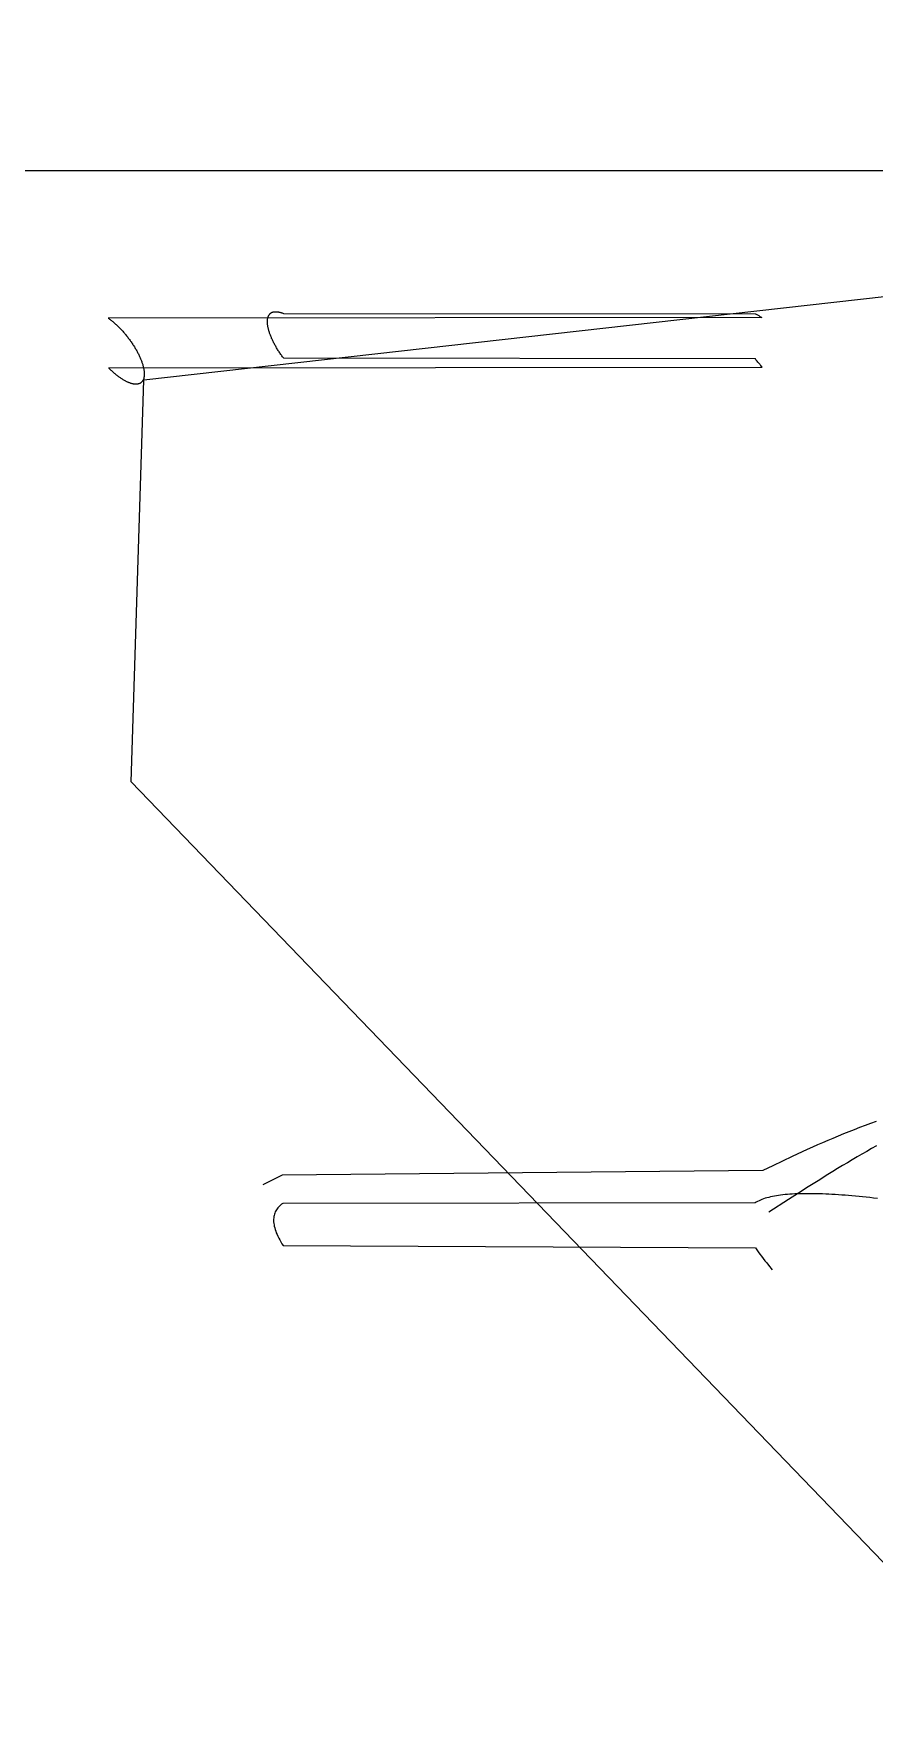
# Model space of a CAD drawing. Extents: x -74236 to 286982, y -14633 to 132816.
# Drawn here: x 119797.5 to 119975.9, y 103920.7 to 104278.8 of the extents above; entities that cross this region are included whole.
import ezdxf

# ---------------------------------------------------------------- set-up
doc = ezdxf.new("R2010")
doc.units = 0
doc.header["$LTSCALE"] = 10
doc.header["$MEASUREMENT"] = 0
doc.layers.add('1活动家具', color=4, linetype='Continuous')
doc.layers.add('8强弱电布置', color=3, linetype='Continuous')
doc.styles.add('ROMANS', font='romans.shx', dxfattribs={"width": 0.7, "bigfont": 'hzdxf.shx'})
doc.dimstyles.new('TZ1-1', dxfattribs={"dimscale": 60, "dimtxt": 1.5, "dimasz": 1.5, "dimexe": 2, "dimexo": 1, "dimgap": 1, "dimtad": 1, "dimdec": 0, "dimrnd": 0.7, "dimzin": 0, "dimdsep": 46, "dimtxsty": 'ROMANS', "dimblk": 'ARCHTICK', "dimcen": 0, "dimdle": 2, "dimclrd": 250, "dimclre": 9, "dimclrt": 1, "dimadec": 0, "dimazin": 0, "dimtfac": 1, "dimtdec": 0, "dimtix": 1, "dimtmove": 2, "dimatfit": 3, "dimldrblk": 'DOT', "dimfxl": 1, "dimtolj": 1, "dimtzin": 0, "dimarcsym": 0})

# ---------------------------------------------------------------- blocks, each defined once
blk = doc.blocks.new('_Dot')
at = {"color": 0, "linetype": 'ByBlock', "lineweight": -2}
blk.add_line((-0.5, 0), (-1, 0), dxfattribs=at)
at = {"color": 0, "linetype": 'ByBlock', "const_width": 0.5}
blk.add_lwpolyline([(-0.25, 0, 1), (0.25, 0, 1)], format="xyb", close=True, dxfattribs=at)
blk = doc.blocks.new('fdgfsz')
at = {"layer": '1活动家具', "color": 8}
for p, q in [((143432.57, 88202.83), (144932.23, 88202.83)), ((144430.84, 88180.01), (144238.06, 88158.28)), ((144369.22, 88171.57), (144230.48, 88171.47)), ((144230.48, 88171.47), (144230.62, 88171.37)), ((144230.62, 88171.37), (144230.76, 88171.27)), ((144230.76, 88171.27), (144230.9, 88171.17)), ((144230.9, 88171.17), (144231.04, 88171.06)), ((144231.04, 88171.06), (144231.18, 88170.95)), ((144231.18, 88170.95), (144231.32, 88170.83)), ((144231.32, 88170.83), (144231.46, 88170.72)), ((144231.46, 88170.72), (144231.6, 88170.6)), ((144231.6, 88170.6), (144231.74, 88170.48)), ((144231.74, 88170.48), (144231.88, 88170.35)), ((144231.88, 88170.35), (144232.03, 88170.22)), ((144232.03, 88170.22), (144232.17, 88170.09)), ((144232.17, 88170.09), (144232.31, 88169.96)), ((144232.31, 88169.96), (144232.45, 88169.83)), ((144264.26, 88170.9), (144264.27, 88171.01)), ((144264.26, 88170.78), (144264.26, 88170.9)), ((144264.26, 88170.67), (144264.26, 88170.78)), ((144264.26, 88170.55), (144264.26, 88170.67)), ((144264.27, 88170.42), (144264.26, 88170.55)), ((144264.27, 88171.01), (144264.28, 88171.12)), ((144264.27, 88170.3), (144264.27, 88170.42)), ((144264.29, 88170.17), (144264.27, 88170.3)), ((144264.28, 88171.12), (144264.29, 88171.23)), ((144264.29, 88171.23), (144264.31, 88171.33)), ((144264.3, 88170.04), (144264.29, 88170.17)), ((144264.32, 88169.9), (144264.3, 88170.04)), ((144264.31, 88171.33), (144264.33, 88171.43)), ((144264.33, 88171.43), (144264.35, 88171.53)), ((144264.35, 88171.53), (144264.38, 88171.62)), ((144264.38, 88171.62), (144264.41, 88171.71)), ((144264.41, 88171.71), (144264.44, 88171.8)), ((144264.44, 88171.8), (144264.47, 88171.88)), ((144264.47, 88171.88), (144264.51, 88171.97)), ((144264.51, 88171.97), (144264.55, 88172.04)), ((144264.55, 88172.04), (144264.59, 88172.12)), ((144264.59, 88172.12), (144264.64, 88172.19)), ((144264.64, 88172.19), (144264.69, 88172.26)), ((144264.69, 88172.26), (144264.74, 88172.32)), ((144264.74, 88172.32), (144264.8, 88172.38)), ((144264.8, 88172.38), (144264.86, 88172.44)), ((144264.86, 88172.44), (144264.92, 88172.49)), ((144264.92, 88172.49), (144264.98, 88172.54)), ((144264.98, 88172.54), (144265.05, 88172.58)), ((144265.05, 88172.58), (144265.12, 88172.63)), ((144265.12, 88172.63), (144265.19, 88172.66)), ((144265.19, 88172.66), (144265.27, 88172.7)), ((144265.27, 88172.7), (144265.35, 88172.73)), ((144265.35, 88172.73), (144265.43, 88172.76)), ((144265.43, 88172.76), (144265.51, 88172.78)), ((144265.51, 88172.78), (144265.6, 88172.8)), ((144265.6, 88172.8), (144265.68, 88172.82)), ((144265.68, 88172.82), (144265.77, 88172.83)), ((144265.77, 88172.83), (144265.87, 88172.84)), ((144265.87, 88172.84), (144265.96, 88172.84)), ((144265.96, 88172.84), (144266.06, 88172.84)), ((144266.06, 88172.84), (144266.16, 88172.84)), ((144266.16, 88172.84), (144266.26, 88172.83)), ((144266.26, 88172.83), (144266.36, 88172.82)), ((144266.36, 88172.82), (144266.47, 88172.81)), ((144266.47, 88172.81), (144266.58, 88172.79)), ((144266.58, 88172.79), (144266.69, 88172.77)), ((144266.69, 88172.77), (144266.8, 88172.74)), ((144266.8, 88172.74), (144266.92, 88172.71)), ((144266.92, 88172.71), (144267.03, 88172.68)), ((144267.03, 88172.68), (144267.15, 88172.64)), ((144267.15, 88172.64), (144267.27, 88172.6)), ((144267.27, 88172.6), (144267.39, 88172.56)), ((144267.39, 88172.56), (144267.51, 88172.51)), ((144267.51, 88172.51), (144267.64, 88172.46)), ((144267.64, 88172.46), (144367.76, 88172.4)), ((144367.76, 88172.4), (144367.89, 88172.35)), ((144367.89, 88172.35), (144368.02, 88172.28)), ((144368.02, 88172.28), (144368.15, 88172.22)), ((144368.15, 88172.22), (144368.28, 88172.15)), ((144368.28, 88172.15), (144368.41, 88172.07)), ((144368.41, 88172.07), (144368.54, 88172)), ((144368.54, 88172), (144368.68, 88171.92)), ((144368.68, 88171.92), (144368.81, 88171.84)), ((144368.81, 88171.84), (144368.95, 88171.75)), ((144368.95, 88171.75), (144369.09, 88171.66)), ((144369.09, 88171.66), (144369.22, 88171.57)), ((144232.45, 88169.83), (144232.59, 88169.69)), ((144232.59, 88169.69), (144232.73, 88169.55)), ((144232.73, 88169.55), (144232.87, 88169.41)), ((144232.87, 88169.41), (144233.01, 88169.27)), ((144233.01, 88169.27), (144233.15, 88169.12)), ((144233.15, 88169.12), (144233.28, 88168.97)), ((144233.28, 88168.97), (144233.42, 88168.82)), ((144233.42, 88168.82), (144233.56, 88168.67)), ((144233.56, 88168.67), (144233.69, 88168.52)), ((144233.69, 88168.52), (144233.83, 88168.37)), ((144233.83, 88168.37), (144233.96, 88168.21)), ((144233.96, 88168.21), (144234.09, 88168.05)), ((144234.09, 88168.05), (144234.22, 88167.89)), ((144234.22, 88167.89), (144234.35, 88167.73)), ((144234.35, 88167.73), (144234.48, 88167.57)), ((144234.48, 88167.57), (144234.61, 88167.41)), ((144234.61, 88167.41), (144234.73, 88167.24)), ((144234.73, 88167.24), (144234.86, 88167.08)), ((144234.86, 88167.08), (144234.98, 88166.91)), ((144234.98, 88166.91), (144235.1, 88166.75)), ((144235.1, 88166.75), (144235.22, 88166.58)), ((144235.22, 88166.58), (144235.34, 88166.41)), ((144235.34, 88166.41), (144235.46, 88166.24)), ((144264.34, 88169.77), (144264.32, 88169.9)), ((144264.36, 88169.63), (144264.34, 88169.77)), ((144264.39, 88169.49), (144264.36, 88169.63)), ((144264.42, 88169.35), (144264.39, 88169.49)), ((144264.46, 88169.2), (144264.42, 88169.35)), ((144264.49, 88169.06), (144264.46, 88169.2)), ((144264.53, 88168.91), (144264.49, 88169.06)), ((144264.58, 88168.76), (144264.53, 88168.91)), ((144264.62, 88168.61), (144264.58, 88168.76)), ((144264.67, 88168.45), (144264.62, 88168.61)), ((144264.72, 88168.3), (144264.67, 88168.45)), ((144264.78, 88168.14), (144264.72, 88168.3)), ((144264.83, 88167.98), (144264.78, 88168.14)), ((144264.89, 88167.83), (144264.83, 88167.98)), ((144264.96, 88167.66), (144264.89, 88167.83)), ((144265.02, 88167.5), (144264.96, 88167.66)), ((144265.09, 88167.34), (144265.02, 88167.5)), ((144265.16, 88167.17), (144265.09, 88167.34)), ((144265.24, 88167.01), (144265.16, 88167.17)), ((144265.31, 88166.84), (144265.24, 88167.01)), ((144265.39, 88166.68), (144265.31, 88166.84)), ((144265.47, 88166.51), (144265.39, 88166.68)), ((144265.56, 88166.34), (144265.47, 88166.51)), ((144265.64, 88166.17), (144265.56, 88166.34)), ((144235.46, 88166.24), (144235.57, 88166.07)), ((144235.57, 88166.07), (144235.68, 88165.9)), ((144235.68, 88165.9), (144235.79, 88165.73)), ((144235.79, 88165.73), (144235.9, 88165.56)), ((144235.9, 88165.56), (144236.01, 88165.39)), ((144236.01, 88165.39), (144236.11, 88165.22)), ((144236.11, 88165.22), (144236.21, 88165.05)), ((144236.21, 88165.05), (144236.31, 88164.88)), ((144236.31, 88164.88), (144236.41, 88164.71)), ((144236.41, 88164.71), (144236.51, 88164.54)), ((144236.51, 88164.54), (144236.6, 88164.36)), ((144236.6, 88164.36), (144236.69, 88164.2)), ((144236.69, 88164.2), (144236.78, 88164.03)), ((144236.78, 88164.03), (144236.86, 88163.86)), ((144236.86, 88163.86), (144236.95, 88163.69)), ((144236.95, 88163.69), (144237.03, 88163.52)), ((144237.03, 88163.52), (144237.11, 88163.35)), ((144237.11, 88163.35), (144237.18, 88163.19)), ((144237.18, 88163.19), (144237.25, 88163.02)), ((144237.25, 88163.02), (144237.32, 88162.86)), ((144237.32, 88162.86), (144237.39, 88162.7)), ((144265.73, 88166), (144265.64, 88166.17)), ((144265.83, 88165.83), (144265.73, 88166)), ((144265.92, 88165.66), (144265.83, 88165.83)), ((144266.02, 88165.49), (144265.92, 88165.66)), ((144266.11, 88165.32), (144266.02, 88165.49)), ((144266.22, 88165.15), (144266.11, 88165.32)), ((144266.32, 88164.98), (144266.22, 88165.15)), ((144266.42, 88164.8), (144266.32, 88164.98)), ((144266.53, 88164.63), (144266.42, 88164.8)), ((144266.64, 88164.46), (144266.53, 88164.63)), ((144266.75, 88164.29), (144266.64, 88164.46)), ((144266.87, 88164.12), (144266.75, 88164.29)), ((144266.98, 88163.95), (144266.87, 88164.12)), ((144267.1, 88163.78), (144266.98, 88163.95)), ((144267.22, 88163.62), (144267.1, 88163.78)), ((144267.34, 88163.45), (144267.22, 88163.62)), ((144267.46, 88163.28), (144267.34, 88163.45)), ((144267.58, 88163.12), (144267.46, 88163.28)), ((144267.71, 88162.95), (144267.58, 88163.12)), ((144367.83, 88162.79), (144267.71, 88162.95)), ((144367.96, 88162.63), (144367.83, 88162.79)), ((144230.56, 88160.94), (144369.3, 88161.09)), ((144230.7, 88160.8), (144230.56, 88160.94)), ((144230.84, 88160.66), (144230.7, 88160.8)), ((144230.98, 88160.52), (144230.84, 88160.66)), ((144231.12, 88160.38), (144230.98, 88160.52)), ((144231.26, 88160.25), (144231.12, 88160.38)), ((144231.4, 88160.12), (144231.26, 88160.25)), ((144231.54, 88159.99), (144231.4, 88160.12)), ((144231.68, 88159.87), (144231.54, 88159.99)), ((144231.82, 88159.74), (144231.68, 88159.87)), ((144231.96, 88159.62), (144231.82, 88159.74)), ((144232.11, 88159.5), (144231.96, 88159.62)), ((144232.25, 88159.39), (144232.11, 88159.5)), ((144232.39, 88159.28), (144232.25, 88159.39)), ((144232.53, 88159.17), (144232.39, 88159.28)), ((144237.39, 88162.7), (144237.45, 88162.53)), ((144237.45, 88162.53), (144237.52, 88162.37)), ((144237.52, 88162.37), (144237.58, 88162.22)), ((144237.58, 88162.22), (144237.63, 88162.06)), ((144237.63, 88162.06), (144237.68, 88161.9)), ((144237.68, 88161.9), (144237.73, 88161.75)), ((144237.73, 88161.75), (144237.78, 88161.59)), ((144237.78, 88161.59), (144237.83, 88161.44)), ((144237.83, 88161.44), (144237.87, 88161.29)), ((144237.87, 88161.29), (144237.9, 88161.15)), ((144237.9, 88161.15), (144237.94, 88161)), ((144237.94, 88161), (144237.97, 88160.86)), ((144237.97, 88160.86), (144238, 88160.72)), ((144238, 88160.72), (144238.03, 88160.58)), ((144238.03, 88160.58), (144238.05, 88160.44)), ((144238.05, 88160.44), (144238.07, 88160.31)), ((144238.07, 88160.31), (144238.09, 88160.18)), ((144238.09, 88160.18), (144238.1, 88160.05)), ((144238.11, 88159.21), (144238.09, 88159.11)), ((144238.1, 88160.05), (144238.11, 88159.92)), ((144238.11, 88159.92), (144238.12, 88159.79)), ((144238.12, 88159.44), (144238.11, 88159.32)), ((144238.11, 88159.32), (144238.11, 88159.21)), ((144238.12, 88159.79), (144238.12, 88159.67)), ((144238.12, 88159.67), (144238.12, 88159.55)), ((144238.12, 88159.55), (144238.12, 88159.44)), ((144368.09, 88162.47), (144367.96, 88162.63)), ((144368.22, 88162.31), (144368.09, 88162.47)), ((144368.35, 88162.15), (144368.22, 88162.31)), ((144368.48, 88161.99), (144368.35, 88162.15)), ((144368.62, 88161.84), (144368.48, 88161.99)), ((144368.75, 88161.68), (144368.62, 88161.84)), ((144368.89, 88161.53), (144368.75, 88161.68)), ((144369.03, 88161.38), (144368.89, 88161.53)), ((144369.16, 88161.23), (144369.03, 88161.38)), ((144369.3, 88161.09), (144369.16, 88161.23)), ((144232.67, 88159.06), (144232.53, 88159.17)), ((144232.81, 88158.96), (144232.67, 88159.06)), ((144232.95, 88158.86), (144232.81, 88158.96)), ((144233.09, 88158.76), (144232.95, 88158.86)), ((144233.22, 88158.66), (144233.09, 88158.76)), ((144233.36, 88158.57), (144233.22, 88158.66)), ((144233.5, 88158.49), (144233.36, 88158.57)), ((144233.63, 88158.4), (144233.5, 88158.49)), ((144233.77, 88158.32), (144233.63, 88158.4)), ((144233.9, 88158.24), (144233.77, 88158.32)), ((144234.04, 88158.17), (144233.9, 88158.24)), ((144234.17, 88158.1), (144234.04, 88158.17)), ((144234.3, 88158.03), (144234.17, 88158.1)), ((144234.43, 88157.97), (144234.3, 88158.03)), ((144234.55, 88157.9), (144234.43, 88157.97)), ((144234.68, 88157.85), (144234.55, 88157.9)), ((144234.8, 88157.79), (144234.68, 88157.85)), ((144234.93, 88157.74), (144234.8, 88157.79)), ((144235.05, 88157.7), (144234.93, 88157.74)), ((144235.17, 88157.66), (144235.05, 88157.7)), ((144235.29, 88157.62), (144235.17, 88157.66)), ((144235.41, 88157.58), (144235.29, 88157.62)), ((144235.32, 88072.98), (144238.06, 88158.28)), ((144235.52, 88157.55), (144235.41, 88157.58)), ((144235.63, 88157.52), (144235.52, 88157.55)), ((144235.74, 88157.5), (144235.63, 88157.52)), ((144235.85, 88157.48), (144235.74, 88157.5)), ((144235.96, 88157.46), (144235.85, 88157.48)), ((144236.07, 88157.45), (144235.96, 88157.46)), ((144236.17, 88157.44), (144236.07, 88157.45)), ((144236.27, 88157.44), (144236.17, 88157.44)), ((144236.37, 88157.44), (144236.27, 88157.44)), ((144236.47, 88157.44), (144236.37, 88157.44)), ((144236.56, 88157.45), (144236.47, 88157.44)), ((144236.65, 88157.46), (144236.56, 88157.45)), ((144236.74, 88157.47), (144236.65, 88157.46)), ((144236.83, 88157.49), (144236.74, 88157.47)), ((144236.91, 88157.51), (144236.83, 88157.49)), ((144236.99, 88157.53), (144236.91, 88157.51)), ((144237.07, 88157.56), (144236.99, 88157.53)), ((144237.15, 88157.6), (144237.07, 88157.56)), ((144237.22, 88157.63), (144237.15, 88157.6)), ((144237.29, 88157.67), (144237.22, 88157.63)), ((144237.36, 88157.72), (144237.29, 88157.67)), ((144237.43, 88157.77), (144237.36, 88157.72)), ((144237.49, 88157.82), (144237.43, 88157.77)), ((144237.55, 88157.87), (144237.49, 88157.82)), ((144237.61, 88157.93), (144237.55, 88157.87)), ((144237.66, 88157.99), (144237.61, 88157.93)), ((144237.71, 88158.06), (144237.66, 88157.99)), ((144237.76, 88158.13), (144237.71, 88158.06)), ((144237.81, 88158.2), (144237.76, 88158.13)), ((144237.85, 88158.27), (144237.81, 88158.2)), ((144237.89, 88158.35), (144237.85, 88158.27)), ((144237.92, 88158.44), (144237.89, 88158.35)), ((144237.96, 88158.52), (144237.92, 88158.44)), ((144237.99, 88158.61), (144237.96, 88158.52)), ((144238.02, 88158.7), (144237.99, 88158.61)), ((144238.04, 88158.8), (144238.02, 88158.7)), ((144238.06, 88158.9), (144238.04, 88158.8)), ((144238.08, 88159), (144238.06, 88158.9)), ((144238.09, 88159.11), (144238.08, 88159)), ((144398.64, 87903.45), (144235.32, 88072.98)), ((144368.04, 87983.77), (144367.77, 87983.61)), ((144368.32, 87983.91), (144368.04, 87983.77)), ((144368.61, 87984.05), (144368.32, 87983.91)), ((144368.92, 87984.19), (144368.61, 87984.05)), ((144369.24, 87984.31), (144368.92, 87984.19)), ((144369.58, 87984.43), (144369.24, 87984.31)), ((144369.93, 87984.55), (144369.58, 87984.43)), ((144370.29, 87984.65), (144369.93, 87984.55)), ((144370.67, 87984.75), (144370.29, 87984.65)), ((144371.06, 87984.85), (144370.67, 87984.75)), ((144371.46, 87984.93), (144371.06, 87984.85)), ((144371.87, 87985.02), (144371.46, 87984.93)), ((144372.3, 87985.09), (144371.87, 87985.02)), ((144372.75, 87985.16), (144372.3, 87985.09)), ((144373.2, 87985.22), (144372.75, 87985.16)), ((144373.67, 87985.28), (144373.2, 87985.22)), ((144374.15, 87985.33), (144373.67, 87985.28)), ((144374.64, 87985.38), (144374.15, 87985.33)), ((144375.14, 87985.42), (144374.64, 87985.38)), ((144375.66, 87985.45), (144375.14, 87985.42)), ((144376.19, 87985.48), (144375.66, 87985.45)), ((144376.73, 87985.5), (144376.19, 87985.48)), ((144377.28, 87985.52), (144376.73, 87985.5)), ((144377.85, 87985.53), (144377.28, 87985.52)), ((144378.42, 87985.54), (144377.85, 87985.53)), ((144379.01, 87985.54), (144378.42, 87985.54)), ((144379.61, 87985.54), (144379.01, 87985.54)), ((144380.21, 87985.53), (144379.61, 87985.54)), ((144380.83, 87985.52), (144380.21, 87985.53)), ((144381.46, 87985.5), (144380.83, 87985.52)), ((144382.11, 87985.48), (144381.46, 87985.5)), ((144382.76, 87985.45), (144382.11, 87985.48)), ((144383.42, 87985.42), (144382.76, 87985.45)), ((144384.09, 87985.38), (144383.42, 87985.42)), ((144384.78, 87985.34), (144384.09, 87985.38)), ((144385.47, 87985.29), (144384.78, 87985.34)), ((144386.17, 87985.24), (144385.47, 87985.29)), ((144386.89, 87985.19), (144386.17, 87985.24)), ((144387.61, 87985.13), (144386.89, 87985.19)), ((144388.34, 87985.07), (144387.61, 87985.13)), ((144389.08, 87985.01), (144388.34, 87985.07)), ((144389.84, 87984.94), (144389.08, 87985.01)), ((144390.6, 87984.86), (144389.84, 87984.94)), ((144391.37, 87984.79), (144390.6, 87984.86)), ((144392.15, 87984.71), (144391.37, 87984.79)), ((144392.93, 87984.62), (144392.15, 87984.71)), ((144393.73, 87984.53), (144392.93, 87984.62)), ((144265.59, 87980.4), (144265.57, 87980.13)), ((144265.57, 87980.13), (144265.57, 87979.84)), ((144265.63, 87980.67), (144265.59, 87980.4)), ((144265.68, 87980.93), (144265.63, 87980.67)), ((144265.75, 87981.18), (144265.68, 87980.93)), ((144265.83, 87981.43), (144265.75, 87981.18)), ((144265.93, 87981.67), (144265.83, 87981.43)), ((144266.05, 87981.9), (144265.93, 87981.67)), ((144266.18, 87982.12), (144266.05, 87981.9)), ((144266.32, 87982.33), (144266.18, 87982.12)), ((144266.49, 87982.53), (144266.32, 87982.33)), ((144266.66, 87982.73), (144266.49, 87982.53)), ((144266.85, 87982.92), (144266.66, 87982.73)), ((144267.06, 87983.11), (144266.85, 87982.92)), ((144267.28, 87983.28), (144267.06, 87983.11)), ((144267.52, 87983.45), (144267.28, 87983.28)), ((144367.77, 87983.61), (144267.52, 87983.45)), ((144265.57, 87979.84), (144265.58, 87979.55)), ((144265.58, 87979.55), (144265.61, 87979.24)), ((144265.61, 87979.24), (144265.66, 87978.93)), ((144265.66, 87978.93), (144265.72, 87978.61)), ((144265.72, 87978.61), (144265.8, 87978.28)), ((144265.8, 87978.28), (144265.9, 87977.95)), ((144265.9, 87977.95), (144266.02, 87977.6)), ((144266.02, 87977.6), (144266.15, 87977.24)), ((144266.15, 87977.24), (144266.3, 87976.88)), ((144266.3, 87976.88), (144266.47, 87976.51)), ((144266.47, 87976.51), (144266.66, 87976.12)), ((144266.66, 87976.12), (144266.86, 87975.73)), ((144266.86, 87975.73), (144267.08, 87975.33)), ((144267.08, 87975.33), (144267.32, 87974.92)), ((144267.32, 87974.92), (144267.58, 87974.5)), ((144267.58, 87974.5), (144367.86, 87974.07)), ((144367.86, 87974.07), (144368.15, 87973.63)), ((144368.15, 87973.63), (144368.46, 87973.18)), ((144368.46, 87973.18), (144368.79, 87972.72)), ((144368.79, 87972.72), (144369.14, 87972.25)), ((144369.14, 87972.25), (144369.49, 87971.78)), ((144369.49, 87971.78), (144369.86, 87971.3)), ((144369.86, 87971.3), (144370.24, 87970.82)), ((144370.24, 87970.82), (144370.63, 87970.33)), ((144370.63, 87970.33), (144371.42, 87969.35))]:
    blk.add_line(p, q, dxfattribs=at)
at = {"layer": '1活动家具', "color": 8, "extrusion": (0, 0, -1)}
for p, q in [((144386.53, 87998.22), (144385.41, 87997.76)), ((144387.67, 87998.67), (144386.53, 87998.22)), ((144388.81, 87999.12), (144387.67, 87998.67)), ((144389.96, 87999.56), (144388.81, 87999.12)), ((144391.12, 88000), (144389.96, 87999.56)), ((144392.3, 88000.44), (144391.12, 88000)), ((144393.48, 88000.87), (144392.3, 88000.44)), ((144377.79, 87994.43), (144376.73, 87993.94)), ((144378.86, 87994.92), (144377.79, 87994.43)), ((144379.93, 87995.4), (144378.86, 87994.92)), ((144381.01, 87995.88), (144379.93, 87995.4)), ((144382.1, 87996.35), (144381.01, 87995.88)), ((144383.2, 87996.83), (144382.1, 87996.35)), ((144384.3, 87997.29), (144383.2, 87996.83)), ((144385.41, 87997.76), (144384.3, 87997.29)), ((144391.48, 87994.53), (144390.46, 87993.94)), ((144392.51, 87995.12), (144391.48, 87994.53)), ((144393.53, 87995.69), (144392.51, 87995.12)), ((144371.51, 87991.46), (144369.45, 87990.46)), ((144373.59, 87992.46), (144371.51, 87991.46)), ((144375.68, 87993.45), (144373.59, 87992.46)), ((144376.73, 87993.94), (144375.68, 87993.45)), ((144385.29, 87990.86), (144384.25, 87990.22)), ((144386.33, 87991.49), (144385.29, 87990.86)), ((144387.36, 87992.11), (144386.33, 87991.49)), ((144388.39, 87992.73), (144387.36, 87992.11)), ((144389.43, 87993.34), (144388.39, 87992.73)), ((144390.46, 87993.94), (144389.43, 87993.34)), ((144267.4, 87989.45), (144263.31, 87987.42)), ((144369.45, 87990.46), (144267.4, 87989.45)), ((144381.14, 87988.28), (144379.05, 87986.96)), ((144383.22, 87989.58), (144381.14, 87988.28)), ((144384.25, 87990.22), (144383.22, 87989.58)), ((144374.87, 87984.28), (144370.69, 87981.58)), ((144376.96, 87985.63), (144374.87, 87984.28)), ((144379.05, 87986.96), (144376.96, 87985.63))]:
    blk.add_line(p, q, dxfattribs=at)

msp = doc.modelspace()

# ---------------------------------------------------------------- block references
at = {"color": 253}
msp.add_blockref('fdgfsz', (-24417.19, 16046.96), dxfattribs=at)

# ---------------------------------------------------------------- leaders
at = {"layer": '8强弱电布置'}
msp.add_leader([(121325.43, 103950.66), (120932.8, 104370), (119147.2, 104370)], dimstyle='TZ1-1', override={"dimasz": 1, "dimtad": 0, "dimfxl": 300, "dimfxlon": 1}, dxfattribs=at)

doc.saveas('drawing.dxf')
